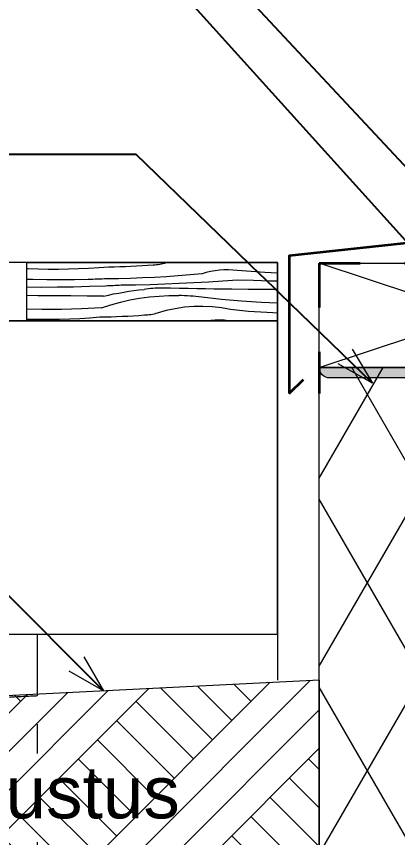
# Model space of a CAD drawing. Header units: millimetres. Extents: x 1016 to 3347, y -920 to 918.
# Drawn here: x 1808.9 to 1991.4, y -295 to 98 of the extents above; entities that cross this region are included whole.
import ezdxf

# ---------------------------------------------------------------- set-up
doc = ezdxf.new("R2010")
doc.units = ezdxf.units.MM
doc.header["$MEASUREMENT"] = 0
for name, pattern in [('Dashed', [42.333333, 21.166667, -21.166667]), ('Small Dashed', [28.222222, 14.111111, -14.111111]), ('Wipeout_Contour', [1000, 0, -1000])]:
    doc.linetypes.add(name, pattern=pattern)
for name, color, linetype, lineweight in [('0_Pen_No__1', 7, 'Continuous', 13), ('0_Pen_No__21', 7, 'Continuous', 35), ('2D Drafting - General_Pen_No__1', 7, 'Continuous', 13), ('Annotation - Label_Pen_No__2', 8, 'Continuous', 15), ('New_0_Pen_No__1', 7, 'Continuous', 13), ('New_0_Pen_No__2', 8, 'Continuous', 15), ('New_0_Pen_No__21', 7, 'Continuous', 35), ('New_0_Pen_No__26', 5, 'Continuous', 35), ('New_Drawing & Figure_Pen_No__1', 7, 'Continuous', 13), ('New_Structural - Bearing_Pen_No__1', 7, 'Continuous', 13), ('Structural - Bearing_Pen_No__1', 7, 'Continuous', 13), ('viirutus_Pen_No__1', 7, 'Continuous', 13)]:
    doc.layers.add(name, color=color, linetype=linetype, lineweight=lineweight)
for name, color, linetype, lineweight, true_color in [('0_Pen_No__102', 7, 'Continuous', 13, 0xcccccc), ('2D Drafting - General_Pen_No__102', 7, 'Continuous', 13, 0xcccccc), ('New_0_Pen_No__4', 7, 'Continuous', 20, 0x029e21), ('New_Drawing & Figure_Pen_No__61', 7, 'Continuous', 20, 0x6a6a6a), ('Structural - Bearing_Pen_No__102', 7, 'Continuous', 13, 0xcccccc)]:
    doc.layers.add(name, color=color, linetype=linetype, lineweight=lineweight, true_color=true_color)
doc.layers.add('2D Drafting - General', color=7, linetype='Continuous')
doc.styles.add('GENERATED_STYLE_1', font='')
doc.styles.get('GENERATED_STYLE_1').set_extended_font_data('Arial')
doc.linetypes.add('Wave', pattern='A,0,[1,TRN_PP_AR-7-05_V01_Klaasfassaadi-ja-terrassi-solm1.Shx,S=0.15873,R=0,X=0,Y=0],-20,0', length=20)
doc.dimstyles.new('GENERATED_STYLE__2', dxfattribs={"dimtxt": 0.18, "dimasz": 18.24, "dimexe": 0.18, "dimexo": 0.0625, "dimgap": 0, "dimtad": 0, "dimtih": 1, "dimtoh": 1, "dimdec": 4, "dimzin": 0, "dimdsep": 46, "dimcen": 0.09, "dimadec": 0, "dimazin": 0, "dimtfac": 1, "dimtdec": 4, "dimtmove": 0, "dimatfit": 3, "dimldrblk": 'ARROWHEAD_3', "dimfxl": 0, "dimtolj": 1, "dimtzin": 0, "dimarcsym": 0})

# ---------------------------------------------------------------- blocks, each defined once
blk = doc.blocks.new('*X1')
at = {"layer": '2D Drafting - General_Pen_No__102', "color": 254, "linetype": 'Continuous', "lineweight": 13, "true_color": 0xcccccc}
for p, q in [((1814.53, -22.83), (1813.93, -22.8)), ((1819.36, -22.98), (1814.53, -22.83)), ((1824.19, -23.05), (1819.36, -22.98)), ((1829.02, -23.05), (1824.19, -23.05)), ((1833.85, -22.98), (1829.02, -23.05)), ((1838.68, -22.83), (1833.85, -22.98)), ((1843.5, -22.62), (1838.68, -22.83)), ((1848.32, -22.33), (1843.5, -22.62)), ((1853.14, -21.96), (1848.32, -22.33)), ((1855.8, -21.91), (1853.14, -21.96)), ((1858.47, -21.84), (1855.8, -21.91)), ((1861.13, -21.75), (1858.47, -21.84)), ((1863.79, -21.64), (1861.13, -21.75)), ((1866.45, -21.51), (1863.79, -21.64)), ((1869.11, -21.36), (1866.45, -21.51)), ((1871.77, -21.2), (1869.11, -21.36)), ((1874.43, -21.01), (1871.77, -21.2)), ((1875.22, -20.97), (1874.43, -21.01)), ((1876, -20.91), (1875.22, -20.97)), ((1876.79, -20.82), (1876, -20.91)), ((1877.57, -20.7), (1876.79, -20.82)), ((1878.34, -20.56), (1877.57, -20.7)), ((1879.12, -20.38), (1878.34, -20.56)), ((1879.88, -20.18), (1879.12, -20.38)), ((1880.64, -19.96), (1879.88, -20.18)), ((1881.67, -19.67), (1880.64, -19.96)), ((1906.19, -23.41), (1904.06, -23.66)), ((1908.33, -23.28), (1906.19, -23.41)), ((1910.47, -23.28), (1908.33, -23.28)), ((1912.61, -23.39), (1910.47, -23.28)), ((1914.75, -23.63), (1912.61, -23.39)), ((1933.04, -19.72), (1932.23, -19.67)), ((1933.93, -19.76), (1933.04, -19.72)), ((1857.87, -27.5), (1852.15, -27.57)), ((1863.58, -27.37), (1857.87, -27.5)), ((1869.29, -27.16), (1863.58, -27.37)), ((1875, -26.89), (1869.29, -27.16)), ((1880.71, -26.55), (1875, -26.89)), ((1886.41, -26.15), (1880.71, -26.55)), ((1892.11, -25.67), (1886.41, -26.15)), ((1897.8, -25.13), (1892.11, -25.67)), ((1899.85, -24.52), (1897.8, -25.13)), ((1901.94, -24.03), (1899.85, -24.52)), ((1904.06, -23.66), (1901.94, -24.03)), ((1921.34, -24.12), (1914.75, -23.63)), ((1927.93, -24.53), (1921.34, -24.12)), ((1933.93, -24.81), (1927.93, -24.53)), ((1816.84, -27.9), (1813.93, -27.81)), ((1823.45, -28.04), (1816.84, -27.9)), ((1830.06, -28.08), (1823.45, -28.04)), ((1836.67, -28.03), (1830.06, -28.08)), ((1843.92, -31.3), (1836.29, -31.49)), ((1843.27, -27.9), (1836.67, -28.03)), ((1844.38, -27.86), (1843.27, -27.9)), ((1851.54, -31.02), (1843.92, -31.3)), ((1845.49, -27.83), (1844.38, -27.86)), ((1846.6, -27.79), (1845.49, -27.83)), ((1847.71, -27.75), (1846.6, -27.79)), ((1848.82, -27.71), (1847.71, -27.75)), ((1849.93, -27.67), (1848.82, -27.71)), ((1851.04, -27.62), (1849.93, -27.67)), ((1852.15, -27.57), (1851.04, -27.62)), ((1852.48, -30.98), (1851.54, -31.02)), ((1853.41, -30.94), (1852.48, -30.98)), ((1854.35, -30.9), (1853.41, -30.94)), ((1855.28, -30.86), (1854.35, -30.9)), ((1856.22, -30.81), (1855.28, -30.86)), ((1857.15, -30.77), (1856.22, -30.81)), ((1858.09, -30.72), (1857.15, -30.77)), ((1859.02, -30.67), (1858.09, -30.72)), ((1866, -30.56), (1859.02, -30.67)), ((1872.98, -30.38), (1866, -30.56)), ((1879.96, -30.15), (1872.98, -30.38)), ((1886.94, -29.86), (1879.96, -30.15)), ((1893.91, -29.51), (1886.94, -29.86)), ((1900.88, -29.11), (1893.91, -29.51)), ((1907.85, -28.65), (1900.88, -29.11)), ((1914.81, -28.13), (1907.85, -28.65)), ((1922.44, -28.42), (1914.81, -28.13)), ((1930.07, -28.63), (1922.44, -28.42)), ((1933.93, -28.69), (1930.07, -28.63)), ((1821.02, -31.64), (1813.93, -31.6)), ((1828.66, -31.61), (1821.02, -31.64)), ((1836.29, -31.49), (1828.66, -31.61)), ((1850.69, -35.85), (1853.08, -35.31)), ((1853.08, -35.31), (1855.49, -34.81)), ((1855.49, -34.81), (1857.9, -34.34)), ((1857.9, -34.34), (1860.31, -33.92)), ((1860.31, -33.92), (1862.74, -33.53)), ((1862.74, -33.53), (1865.17, -33.19)), ((1865.17, -33.19), (1867.6, -32.88)), ((1867.6, -32.88), (1870.04, -32.62)), ((1871.1, -32.45), (1870.04, -32.62)), ((1872.17, -32.31), (1871.1, -32.45)), ((1873.24, -32.2), (1872.17, -32.31)), ((1874.31, -32.11), (1873.24, -32.2)), ((1875.39, -32.04), (1874.31, -32.11)), ((1876.46, -32), (1875.39, -32.04)), ((1877.54, -31.99), (1876.46, -32)), ((1878.61, -32), (1877.54, -31.99)), ((1882.79, -32.09), (1878.61, -32)), ((1886.97, -32.17), (1882.79, -32.09)), ((1891.15, -32.25), (1886.97, -32.17)), ((1895.33, -32.31), (1891.15, -32.25)), ((1899.51, -32.38), (1895.33, -32.31)), ((1903.68, -32.43), (1899.51, -32.38)), ((1907.86, -32.48), (1903.68, -32.43)), ((1912.04, -32.52), (1907.86, -32.48)), ((1919.91, -32.59), (1912.04, -32.52)), ((1927.78, -32.66), (1919.91, -32.59)), ((1933.93, -32.71), (1927.78, -32.66)), ((1819.22, -35.63), (1813.93, -35.59)), ((1827.08, -35.69), (1819.22, -35.63)), ((1834.95, -35.75), (1827.08, -35.69)), ((1842.82, -35.8), (1834.95, -35.75)), ((1850.69, -35.85), (1842.82, -35.8)), ((1854.19, -39.97), (1858.72, -38.72)), ((1858.72, -38.72), (1863.31, -37.68)), ((1863.31, -37.68), (1867.94, -36.84)), ((1867.94, -36.84), (1872.6, -36.21)), ((1872.6, -36.21), (1877.28, -35.78)), ((1877.28, -35.78), (1881.98, -35.56)), ((1881.98, -35.56), (1886.69, -35.55)), ((1888.06, -35.59), (1886.69, -35.55)), ((1889.43, -35.64), (1888.06, -35.59)), ((1890.81, -35.71), (1889.43, -35.64)), ((1892.18, -35.8), (1890.81, -35.71)), ((1893.55, -35.91), (1892.18, -35.8)), ((1894.92, -36.04), (1893.55, -35.91)), ((1896.28, -36.18), (1894.92, -36.04)), ((1897.65, -36.34), (1896.28, -36.18)), ((1907.15, -37.41), (1897.65, -36.34)), ((1916.68, -38.25), (1907.15, -37.41)), ((1926.22, -38.86), (1916.68, -38.25)), ((1933.93, -39.18), (1926.22, -38.86)), ((1821.04, -42.27), (1813.93, -42.14)), ((1830.6, -42.21), (1821.04, -42.27)), ((1840.16, -41.92), (1830.6, -42.21)), ((1849.71, -41.41), (1840.16, -41.92)), ((1849.71, -41.41), (1854.19, -39.97)), ((1880.67, -42.76), (1876.4, -43.97)), ((1885.01, -41.84), (1880.67, -42.76)), ((1889.4, -41.19), (1885.01, -41.84)), ((1893.82, -40.84), (1889.4, -41.19)), ((1898.25, -40.77), (1893.82, -40.84)), ((1902.68, -40.99), (1898.25, -40.77)), ((1907.09, -41.5), (1902.68, -40.99)), ((1911.46, -42.29), (1907.09, -41.5)), ((1914.34, -42.59), (1911.46, -42.29)), ((1917.23, -42.87), (1914.34, -42.59)), ((1920.12, -43.13), (1917.23, -42.87)), ((1923.01, -43.35), (1920.12, -43.13)), ((1815.13, -46.99), (1813.93, -46.95)), ((1819.96, -47.06), (1815.13, -46.99)), ((1824.79, -47.06), (1819.96, -47.06)), ((1829.62, -46.99), (1824.79, -47.06)), ((1834.44, -46.85), (1829.62, -46.99)), ((1839.27, -46.63), (1834.44, -46.85)), ((1844.09, -46.34), (1839.27, -46.63)), ((1848.91, -45.98), (1844.09, -46.34)), ((1851.57, -45.92), (1848.91, -45.98)), ((1854.23, -45.85), (1851.57, -45.92)), ((1856.89, -45.76), (1854.23, -45.85)), ((1859.56, -45.65), (1856.89, -45.76)), ((1862.22, -45.52), (1859.56, -45.65)), ((1864.88, -45.37), (1862.22, -45.52)), ((1867.54, -45.21), (1864.88, -45.37)), ((1870.19, -45.02), (1867.54, -45.21)), ((1870.98, -44.99), (1870.19, -45.02)), ((1871.77, -44.93), (1870.98, -44.99)), ((1872.55, -44.83), (1871.77, -44.93)), ((1873.33, -44.72), (1872.55, -44.83)), ((1874.11, -44.57), (1873.33, -44.72)), ((1874.88, -44.4), (1874.11, -44.57)), ((1875.65, -44.2), (1874.88, -44.4)), ((1876.4, -43.97), (1875.65, -44.2)), ((1925.91, -43.55), (1923.01, -43.35)), ((1928.81, -43.73), (1925.91, -43.55)), ((1931.7, -43.88), (1928.81, -43.73)), ((1933.93, -43.97), (1931.7, -43.88)), ((1901.95, -47.43), (1899.82, -47.68)), ((1904.09, -47.3), (1901.95, -47.43)), ((1906.24, -47.29), (1904.09, -47.3)), ((1908.38, -47.41), (1906.24, -47.29)), ((1910.51, -47.64), (1908.38, -47.41)), ((1910.82, -47.67), (1910.51, -47.64))]:
    blk.add_line(p, q, dxfattribs=at)
blk = doc.blocks.new('ARROWHEAD_3')
at = {"color": 0, "linetype": 'Continuous', "lineweight": 0}
blk.add_line((0, 0), (-1, 0), dxfattribs=at)
at = {"color": 0, "linetype": 'Continuous', "lineweight": 0, "flags": 128}
blk.add_lwpolyline([(-1, 0.2679), (0, 0), (-1, -0.2679)], dxfattribs=at)
blk = doc.blocks.new('*X4')
at = {"layer": 'Structural - Bearing_Pen_No__102', "color": 254, "linetype": 'Continuous', "lineweight": 13, "true_color": 0xcccccc}
for p, q in [((1814.53, -22.83), (1813.93, -22.8)), ((1819.36, -22.98), (1814.53, -22.83)), ((1824.19, -23.05), (1819.36, -22.98)), ((1829.02, -23.05), (1824.19, -23.05)), ((1833.85, -22.98), (1829.02, -23.05)), ((1838.68, -22.83), (1833.85, -22.98)), ((1843.5, -22.62), (1838.68, -22.83)), ((1848.32, -22.33), (1843.5, -22.62)), ((1853.14, -21.96), (1848.32, -22.33)), ((1855.8, -21.91), (1853.14, -21.96)), ((1858.47, -21.84), (1855.8, -21.91)), ((1861.13, -21.75), (1858.47, -21.84)), ((1863.79, -21.64), (1861.13, -21.75)), ((1866.45, -21.51), (1863.79, -21.64)), ((1869.11, -21.36), (1866.45, -21.51)), ((1871.77, -21.2), (1869.11, -21.36)), ((1874.43, -21.01), (1871.77, -21.2)), ((1875.22, -20.97), (1874.43, -21.01)), ((1876, -20.91), (1875.22, -20.97)), ((1876.79, -20.82), (1876, -20.91)), ((1877.57, -20.7), (1876.79, -20.82)), ((1878.34, -20.56), (1877.57, -20.7)), ((1879.12, -20.38), (1878.34, -20.56)), ((1879.88, -20.18), (1879.12, -20.38)), ((1880.64, -19.96), (1879.88, -20.18)), ((1881.67, -19.67), (1880.64, -19.96)), ((1906.19, -23.41), (1904.06, -23.66)), ((1908.33, -23.28), (1906.19, -23.41)), ((1910.47, -23.28), (1908.33, -23.28)), ((1912.61, -23.39), (1910.47, -23.28)), ((1914.75, -23.63), (1912.61, -23.39)), ((1933.04, -19.72), (1932.23, -19.67)), ((1933.93, -19.76), (1933.04, -19.72)), ((1857.87, -27.5), (1852.15, -27.57)), ((1863.58, -27.37), (1857.87, -27.5)), ((1869.29, -27.16), (1863.58, -27.37)), ((1875, -26.89), (1869.29, -27.16)), ((1880.71, -26.55), (1875, -26.89)), ((1886.41, -26.15), (1880.71, -26.55)), ((1892.11, -25.67), (1886.41, -26.15)), ((1897.8, -25.13), (1892.11, -25.67)), ((1899.85, -24.52), (1897.8, -25.13)), ((1901.94, -24.03), (1899.85, -24.52)), ((1904.06, -23.66), (1901.94, -24.03)), ((1921.34, -24.12), (1914.75, -23.63)), ((1927.93, -24.53), (1921.34, -24.12)), ((1933.93, -24.81), (1927.93, -24.53)), ((1816.84, -27.9), (1813.93, -27.81)), ((1823.45, -28.04), (1816.84, -27.9)), ((1830.06, -28.08), (1823.45, -28.04)), ((1836.67, -28.03), (1830.06, -28.08)), ((1843.92, -31.3), (1836.29, -31.49)), ((1843.27, -27.9), (1836.67, -28.03)), ((1844.38, -27.86), (1843.27, -27.9)), ((1851.54, -31.02), (1843.92, -31.3)), ((1845.49, -27.83), (1844.38, -27.86)), ((1846.6, -27.79), (1845.49, -27.83)), ((1847.71, -27.75), (1846.6, -27.79)), ((1848.82, -27.71), (1847.71, -27.75)), ((1849.93, -27.67), (1848.82, -27.71)), ((1851.04, -27.62), (1849.93, -27.67)), ((1852.15, -27.57), (1851.04, -27.62)), ((1852.48, -30.98), (1851.54, -31.02)), ((1853.41, -30.94), (1852.48, -30.98)), ((1854.35, -30.9), (1853.41, -30.94)), ((1855.28, -30.86), (1854.35, -30.9)), ((1856.22, -30.81), (1855.28, -30.86)), ((1857.15, -30.77), (1856.22, -30.81)), ((1858.09, -30.72), (1857.15, -30.77)), ((1859.02, -30.67), (1858.09, -30.72)), ((1866, -30.56), (1859.02, -30.67)), ((1872.98, -30.38), (1866, -30.56)), ((1879.96, -30.15), (1872.98, -30.38)), ((1886.94, -29.86), (1879.96, -30.15)), ((1893.91, -29.51), (1886.94, -29.86)), ((1900.88, -29.11), (1893.91, -29.51)), ((1907.85, -28.65), (1900.88, -29.11)), ((1914.81, -28.13), (1907.85, -28.65)), ((1922.44, -28.42), (1914.81, -28.13)), ((1930.07, -28.63), (1922.44, -28.42)), ((1933.93, -28.69), (1930.07, -28.63)), ((1821.02, -31.64), (1813.93, -31.6)), ((1828.66, -31.61), (1821.02, -31.64)), ((1836.29, -31.49), (1828.66, -31.61)), ((1850.69, -35.85), (1853.08, -35.31)), ((1853.08, -35.31), (1855.49, -34.81)), ((1855.49, -34.81), (1857.9, -34.34)), ((1857.9, -34.34), (1860.31, -33.92)), ((1860.31, -33.92), (1862.74, -33.53)), ((1862.74, -33.53), (1865.17, -33.19)), ((1865.17, -33.19), (1867.6, -32.88)), ((1867.6, -32.88), (1870.04, -32.62)), ((1871.1, -32.45), (1870.04, -32.62)), ((1872.17, -32.31), (1871.1, -32.45)), ((1873.24, -32.2), (1872.17, -32.31)), ((1874.31, -32.11), (1873.24, -32.2)), ((1875.39, -32.04), (1874.31, -32.11)), ((1876.46, -32), (1875.39, -32.04)), ((1877.54, -31.99), (1876.46, -32)), ((1878.61, -32), (1877.54, -31.99)), ((1882.79, -32.09), (1878.61, -32)), ((1886.97, -32.17), (1882.79, -32.09)), ((1891.15, -32.25), (1886.97, -32.17)), ((1895.33, -32.31), (1891.15, -32.25)), ((1899.51, -32.38), (1895.33, -32.31)), ((1903.68, -32.43), (1899.51, -32.38)), ((1907.86, -32.48), (1903.68, -32.43)), ((1912.04, -32.52), (1907.86, -32.48)), ((1919.91, -32.59), (1912.04, -32.52)), ((1927.78, -32.66), (1919.91, -32.59)), ((1933.93, -32.71), (1927.78, -32.66)), ((1819.22, -35.63), (1813.93, -35.59)), ((1827.08, -35.69), (1819.22, -35.63)), ((1834.95, -35.75), (1827.08, -35.69)), ((1842.82, -35.8), (1834.95, -35.75)), ((1850.69, -35.85), (1842.82, -35.8)), ((1854.19, -39.97), (1858.72, -38.72)), ((1858.72, -38.72), (1863.31, -37.68)), ((1863.31, -37.68), (1867.94, -36.84)), ((1867.94, -36.84), (1872.6, -36.21)), ((1872.6, -36.21), (1877.28, -35.78)), ((1877.28, -35.78), (1881.98, -35.56)), ((1881.98, -35.56), (1886.69, -35.55)), ((1888.06, -35.59), (1886.69, -35.55)), ((1889.43, -35.64), (1888.06, -35.59)), ((1890.81, -35.71), (1889.43, -35.64)), ((1892.18, -35.8), (1890.81, -35.71)), ((1893.55, -35.91), (1892.18, -35.8)), ((1894.92, -36.04), (1893.55, -35.91)), ((1896.28, -36.18), (1894.92, -36.04)), ((1897.65, -36.34), (1896.28, -36.18)), ((1907.15, -37.41), (1897.65, -36.34)), ((1916.68, -38.25), (1907.15, -37.41)), ((1926.22, -38.86), (1916.68, -38.25)), ((1933.93, -39.18), (1926.22, -38.86)), ((1821.04, -42.27), (1813.93, -42.14)), ((1830.6, -42.21), (1821.04, -42.27)), ((1840.16, -41.92), (1830.6, -42.21)), ((1849.71, -41.41), (1840.16, -41.92)), ((1849.71, -41.41), (1854.19, -39.97)), ((1880.67, -42.76), (1876.4, -43.97)), ((1885.01, -41.84), (1880.67, -42.76)), ((1889.4, -41.19), (1885.01, -41.84)), ((1893.82, -40.84), (1889.4, -41.19)), ((1898.25, -40.77), (1893.82, -40.84)), ((1902.68, -40.99), (1898.25, -40.77)), ((1907.09, -41.5), (1902.68, -40.99)), ((1911.46, -42.29), (1907.09, -41.5)), ((1914.34, -42.59), (1911.46, -42.29)), ((1917.23, -42.87), (1914.34, -42.59)), ((1920.12, -43.13), (1917.23, -42.87)), ((1923.01, -43.35), (1920.12, -43.13)), ((1815.13, -46.99), (1813.93, -46.95)), ((1819.96, -47.06), (1815.13, -46.99)), ((1824.79, -47.06), (1819.96, -47.06)), ((1829.62, -46.99), (1824.79, -47.06)), ((1834.44, -46.85), (1829.62, -46.99)), ((1839.27, -46.63), (1834.44, -46.85)), ((1844.09, -46.34), (1839.27, -46.63)), ((1848.91, -45.98), (1844.09, -46.34)), ((1851.57, -45.92), (1848.91, -45.98)), ((1854.23, -45.85), (1851.57, -45.92)), ((1856.89, -45.76), (1854.23, -45.85)), ((1859.56, -45.65), (1856.89, -45.76)), ((1862.22, -45.52), (1859.56, -45.65)), ((1864.88, -45.37), (1862.22, -45.52)), ((1867.54, -45.21), (1864.88, -45.37)), ((1870.19, -45.02), (1867.54, -45.21)), ((1870.98, -44.99), (1870.19, -45.02)), ((1871.77, -44.93), (1870.98, -44.99)), ((1872.55, -44.83), (1871.77, -44.93)), ((1873.33, -44.72), (1872.55, -44.83)), ((1874.11, -44.57), (1873.33, -44.72)), ((1874.88, -44.4), (1874.11, -44.57)), ((1875.65, -44.2), (1874.88, -44.4)), ((1876.4, -43.97), (1875.65, -44.2)), ((1925.91, -43.55), (1923.01, -43.35)), ((1928.81, -43.73), (1925.91, -43.55)), ((1931.7, -43.88), (1928.81, -43.73)), ((1933.93, -43.97), (1931.7, -43.88)), ((1901.95, -47.43), (1899.82, -47.68)), ((1904.09, -47.3), (1901.95, -47.43)), ((1906.24, -47.29), (1904.09, -47.3)), ((1908.38, -47.41), (1906.24, -47.29)), ((1910.51, -47.64), (1908.38, -47.41)), ((1910.82, -47.67), (1910.51, -47.64))]:
    blk.add_line(p, q, dxfattribs=at)

msp = doc.modelspace()

# ---------------------------------------------------------------- hatches: boundary and pattern name
at = {"layer": 'New_Drawing & Figure_Pen_No__61', "linetype": 'Continuous', "lineweight": 0, "true_color": 0x1a1a1a}
msp.add_hatch(color=250, dxfattribs=at).paths.add_polyline_path([(2103.93, -220, -0.414214), (2098.93, -215), (2098.93, -75), (1958.93, -75, -0.414214), (1953.93, -70), (2098.93, -70), (2103.93, -70), (2103.93, -75)])

# ---------------------------------------------------------------- linework, layer by layer
at = {"layer": '0_Pen_No__21', "color": 7, "linetype": 'Continuous', "lineweight": 35}
msp.add_lwpolyline([(2006.07, 5.76), (2006.07, -9.42), (1939.61, -16.51), (1939.61, -82.45)], dxfattribs=at)
at = {"layer": 'New_0_Pen_No__1', "color": 7, "linetype": 'Continuous', "lineweight": 13}
for p, q in [((1953.93, -70), (2103.93, -20)), ((2103.93, -70), (1953.93, -20))]:
    msp.add_line(p, q, dxfattribs=at)
at = {"layer": 'New_0_Pen_No__21', "color": 7, "linetype": 'Continuous', "lineweight": 35}
msp.add_lwpolyline([(1939.61, -82.45), (1946.37, -75.7)], dxfattribs=at)
at = {"layer": 'New_0_Pen_No__26', "color": 5, "linetype": 'Dashed', "lineweight": 35}
msp.add_lwpolyline([(2015.85, 10.46), (2015.85, -20.15), (1953.93, -20.15), (1953.93, -82.45)], dxfattribs=at)
at = {"layer": 'New_Drawing & Figure_Pen_No__1', "color": 7, "linetype": 'Continuous', "lineweight": 13, "flags": 128}
msp.add_lwpolyline([(2103.93, -220, -0.414214), (2098.93, -215), (2098.93, -75), (1958.93, -75, -0.414214), (1953.93, -70), (2098.93, -70), (2103.93, -70), (2103.93, -75)], format="xyb", close=True, dxfattribs=at)
at = {"layer": 'New_Structural - Bearing_Pen_No__1', "color": 7, "linetype": 'Continuous', "lineweight": 13, "flags": 128}
msp.add_lwpolyline([(1953.93, -20), (2103.93, -20), (2103.93, -70), (1953.93, -70)], close=True, dxfattribs=at)

# ---------------------------------------------------------------- wipeouts: each hides what was drawn before it
at = {"color": 254, "linetype": 'Wipeout_Contour', "lineweight": 0, "ltscale": 7497.161663}
msp.add_wipeout([(1813.93, -19.67), (1813.93, -47.67), (1933.93, -47.67), (1933.93, -19.67)], dxfattribs=at).dxf.layer = '2D Drafting - General'

# ---------------------------------------------------------------- next in the draw order: linework, layer by layer
at = {"layer": '2D Drafting - General_Pen_No__1', "color": 7, "linetype": 'Continuous', "lineweight": 13, "flags": 128}
msp.add_lwpolyline([(1813.93, -19.67), (1933.93, -19.67), (1933.93, -47.67), (1813.93, -47.67)], close=True, dxfattribs=at)
at = {"layer": 'Structural - Bearing_Pen_No__1', "color": 7, "linetype": 'Continuous', "lineweight": 13, "flags": 128}
for points in [[(1933.93, -19.67), (1015.64, -19.67), (1015.64, -47.67), (1933.93, -47.67)], [(1933.93, -19.67), (1933.93, -47.67), (1813.93, -47.67), (1813.93, -19.67)], [(1933.93, -47.67), (1015.64, -47.67), (1015.64, -197.67), (1933.93, -197.67)]]:
    msp.add_lwpolyline(points, close=True, dxfattribs=at)

# ---------------------------------------------------------------- next in the draw order: block references
at = {"layer": '2D Drafting - General_Pen_No__102', "color": 254, "linetype": 'Continuous', "lineweight": 13, "true_color": 0xcccccc}
msp.add_blockref('*X1', (0, 0), dxfattribs=at)
at = {"layer": 'Structural - Bearing_Pen_No__102', "color": 254, "linetype": 'Continuous', "lineweight": 13, "true_color": 0xcccccc}
msp.add_blockref('*X4', (0, 0), dxfattribs=at)

# ---------------------------------------------------------------- next in the draw order: leaders
at = {"layer": 'Annotation - Label_Pen_No__2', "color": 8, "linetype": 'Continuous', "lineweight": 15, "annotation_type": 0, "has_hookline": 1, "hookline_direction": 1}
for points, text_width in [([(2065.98, -49.67), (1759.64, 278.41), (1480.85, 278.41)], 414.68), ([(2031.57, -49.67), (1845.39, 157.16), (1827.15, 157.16)], 689.67), ([(1979.46, -77.43), (1866.28, 31.97), (1790.93, 31.97)], 699.9)]:
    msp.add_leader(points, dimstyle='GENERATED_STYLE__2', dxfattribs=dict(at, text_width=text_width))

# ---------------------------------------------------------------- next in the draw order: wipeouts: each hides what was drawn before it
at = {"color": 254, "linetype": 'Wipeout_Contour', "lineweight": 0, "ltscale": 6209.090918}
msp.add_wipeout([(1015.64, -576.58), (1954.07, -529.66), (1954.07, -219.66), (1015.64, -266.58)], dxfattribs=at)

# ---------------------------------------------------------------- next in the draw order: hatches: boundary and pattern name
at = {"layer": '0_Pen_No__102', "linetype": 'Continuous', "lineweight": 13, "true_color": 0xcccccc}
h = msp.add_hatch(dxfattribs=at)
h.set_pattern_fill('Earth_0001', color=254, style=0, pattern_type=2)
h.set_pattern_definition([(45, (0, 0), (-27.5772, 27.5772), []), (45, (-9.19, 9.19), (-55.1543, 55.1543), []), (45, (-18.385, 18.385), (-55.1543, 55.1543), []), (135, (-27.577, 27.577), (9.19239, 9.19239), [39, -39])])
h.paths.add_polyline_path([(1015.64, -576.58), (1954.07, -529.66), (1954.07, -219.66), (1015.64, -266.58)])
at = {"layer": 'New_Structural - Bearing_Pen_No__1', "linetype": 'Continuous', "lineweight": 13}
h = msp.add_hatch(dxfattribs=at)
h.set_pattern_fill('Batt_Insulation_0001', style=0, pattern_type=2)
h.set_pattern_definition([(120, (2028.935, -713.06), (38.971, 22.5), []), (60, (2028.935, -713.06), (-38.971, 22.5), [])])
h.paths.add_polyline_path([(2103.93, -920), (1953.93, -920), (1953.93, -70), (2103.93, -70)])
at = {"layer": 'viirutus_Pen_No__1', "linetype": 'Continuous', "lineweight": 13}
h = msp.add_hatch(dxfattribs=at)
h.set_pattern_fill('AR_CONC_0001', style=0, pattern_type=2)
h.set_pattern_definition([(40, (-23570.2, 145535.38), (-25.10085, 286.90407), [30, -330]), (95, (-23570.2, 145535.38), (-300.87685, 55.50053), [24, -264]), (349.54856, (-23572.29, 145559.3), (275.776, 231.40354), [25.4961, -280.45684]), (43.8158, (-23490.2, 145535.38), (-66.2077, 426.8965), [45, -495]), (353.36436, (-23495.7, 145570.95), (389.6474, 373.8648), [38.2441, -420.6855]), (98.81584, (-23490.2, 145535.4), (389.6474, 373.8648), [36, -396]), (69, (-23510.2, 145575.38), (-161.04756, 238.76282), [30, -330]), (124, (-23510.2, 145575.38), (290.06, 97.32613), [24, -264]), (18.54856, (-23523.61, 145595.28), (129.01246, 336.08895), [25.4961, -280.45684]), (52.5, (-23570.19, 145535.38), (133.15754, 4.86394), [0, -260.8, 0, -268, 0, -265]), (82.5, (-23570.2, 145535.38), (157.76468, 105.22781), [0, -152.8, 0, -254.8, 0, -101]), (122.5, (-23570.19, 145446.18), (-9.02195, 213.528974), [0, -100, 0, -312, 0, -414]), (132.5, (-23570.2, 145406.18), (40.042, 233.27447), [0, -130, 0, -207.2, 0, -294])])
h.paths.add_polyline_path([(1818.93, -227.08), (1668.93, -234.58), (1668.93, -197.67), (1818.93, -197.67)])

# ---------------------------------------------------------------- next in the draw order: linework, layer by layer
at = {"layer": '0_Pen_No__1', "color": 7, "linetype": 'Continuous', "lineweight": 13, "flags": 128}
msp.add_lwpolyline([(1015.64, -576.58), (1954.07, -529.66), (1954.07, -219.66), (1015.64, -266.58)], close=True, dxfattribs=at)
at = {"layer": 'New_0_Pen_No__1', "color": 7, "linetype": 'Continuous', "lineweight": 13}
msp.add_line((1933.93, -19.67), (1933.93, -219.67), dxfattribs=at)
at = {"layer": 'New_0_Pen_No__4', "color": 104, "linetype": 'Wave', "lineweight": 20, "true_color": 0x029e21}
msp.add_line((1953.93, -920), (1953.93, -70), dxfattribs=at)
at = {"layer": 'New_Structural - Bearing_Pen_No__1', "color": 7, "linetype": 'Continuous', "lineweight": 13, "flags": 128}
msp.add_lwpolyline([(2103.93, -920), (1953.93, -920), (1953.93, -70), (2103.93, -70)], close=True, dxfattribs=at)
at = {"layer": 'viirutus_Pen_No__1', "color": 7, "linetype": 'Continuous', "lineweight": 13, "flags": 128}
msp.add_lwpolyline([(1818.93, -227.08), (1668.93, -234.58), (1668.93, -197.67), (1818.93, -197.67)], close=True, dxfattribs=at)
at = {"layer": 'viirutus_Pen_No__1', "color": 7, "linetype": 'Small Dashed', "lineweight": 13, "flags": 128}
msp.add_lwpolyline([(1818.93, -795.67), (1668.93, -795.67), (1668.93, -234.58), (1818.93, -227.08)], close=True, dxfattribs=at)

# ---------------------------------------------------------------- next in the draw order: texts
at = {"layer": 'New_0_Pen_No__2', "color": 8, "linetype": 'Continuous', "lineweight": 15, "insert": (1688.25, -260.8), "char_height": 25, "width": 510.0508, "attachment_point": 2, "line_spacing_factor": 0.941445, "style": 'GENERATED_STYLE_1'}
msp.add_mtext('\\A1;{\\pqc;\\fArial|b0|i0|c0|p34;T\\fArial|b0|i0|c0|p34;errassi all soklisoojustus armeeritakse ja kaetakse armeerimiskrohviga}', dxfattribs=at)

# ---------------------------------------------------------------- next in the draw order: leaders
at = {"layer": 'Annotation - Label_Pen_No__2', "color": 8, "linetype": 'Continuous', "lineweight": 15, "annotation_type": 0, "has_hookline": 1, "hookline_direction": 1, "text_width": 668.25}
msp.add_leader([(1850.62, -224.83), (1799.65, -173.91), (1753.17, -173.91)], dimstyle='GENERATED_STYLE__2', dxfattribs=at)

doc.saveas('drawing.dxf')
